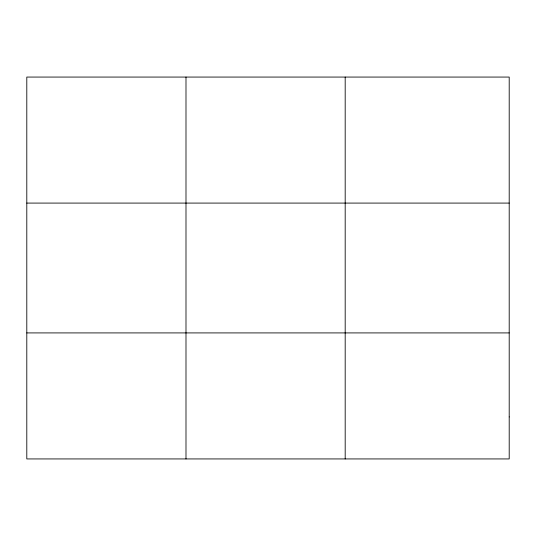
<?xml version="1.0" encoding="UTF-8"?>
<svg xmlns="http://www.w3.org/2000/svg" width="536" height="536" viewBox="0 0 536 536"><rect width="100%" height="100%" fill="white"/><g stroke="black" fill="none" stroke-linecap="round" stroke-linejoin="round"><path stroke-width="0.8" d="M185.992 458.937L185.992 77.063M345.184 458.937L345.184 77.063M26.8 203.084L509.2 203.084M26.8 332.916L509.2 332.916M509.2 416.934L509.2 458.937L26.8 458.937L26.8 77.063L509.2 77.063L509.2 416.934"/></g></svg>
